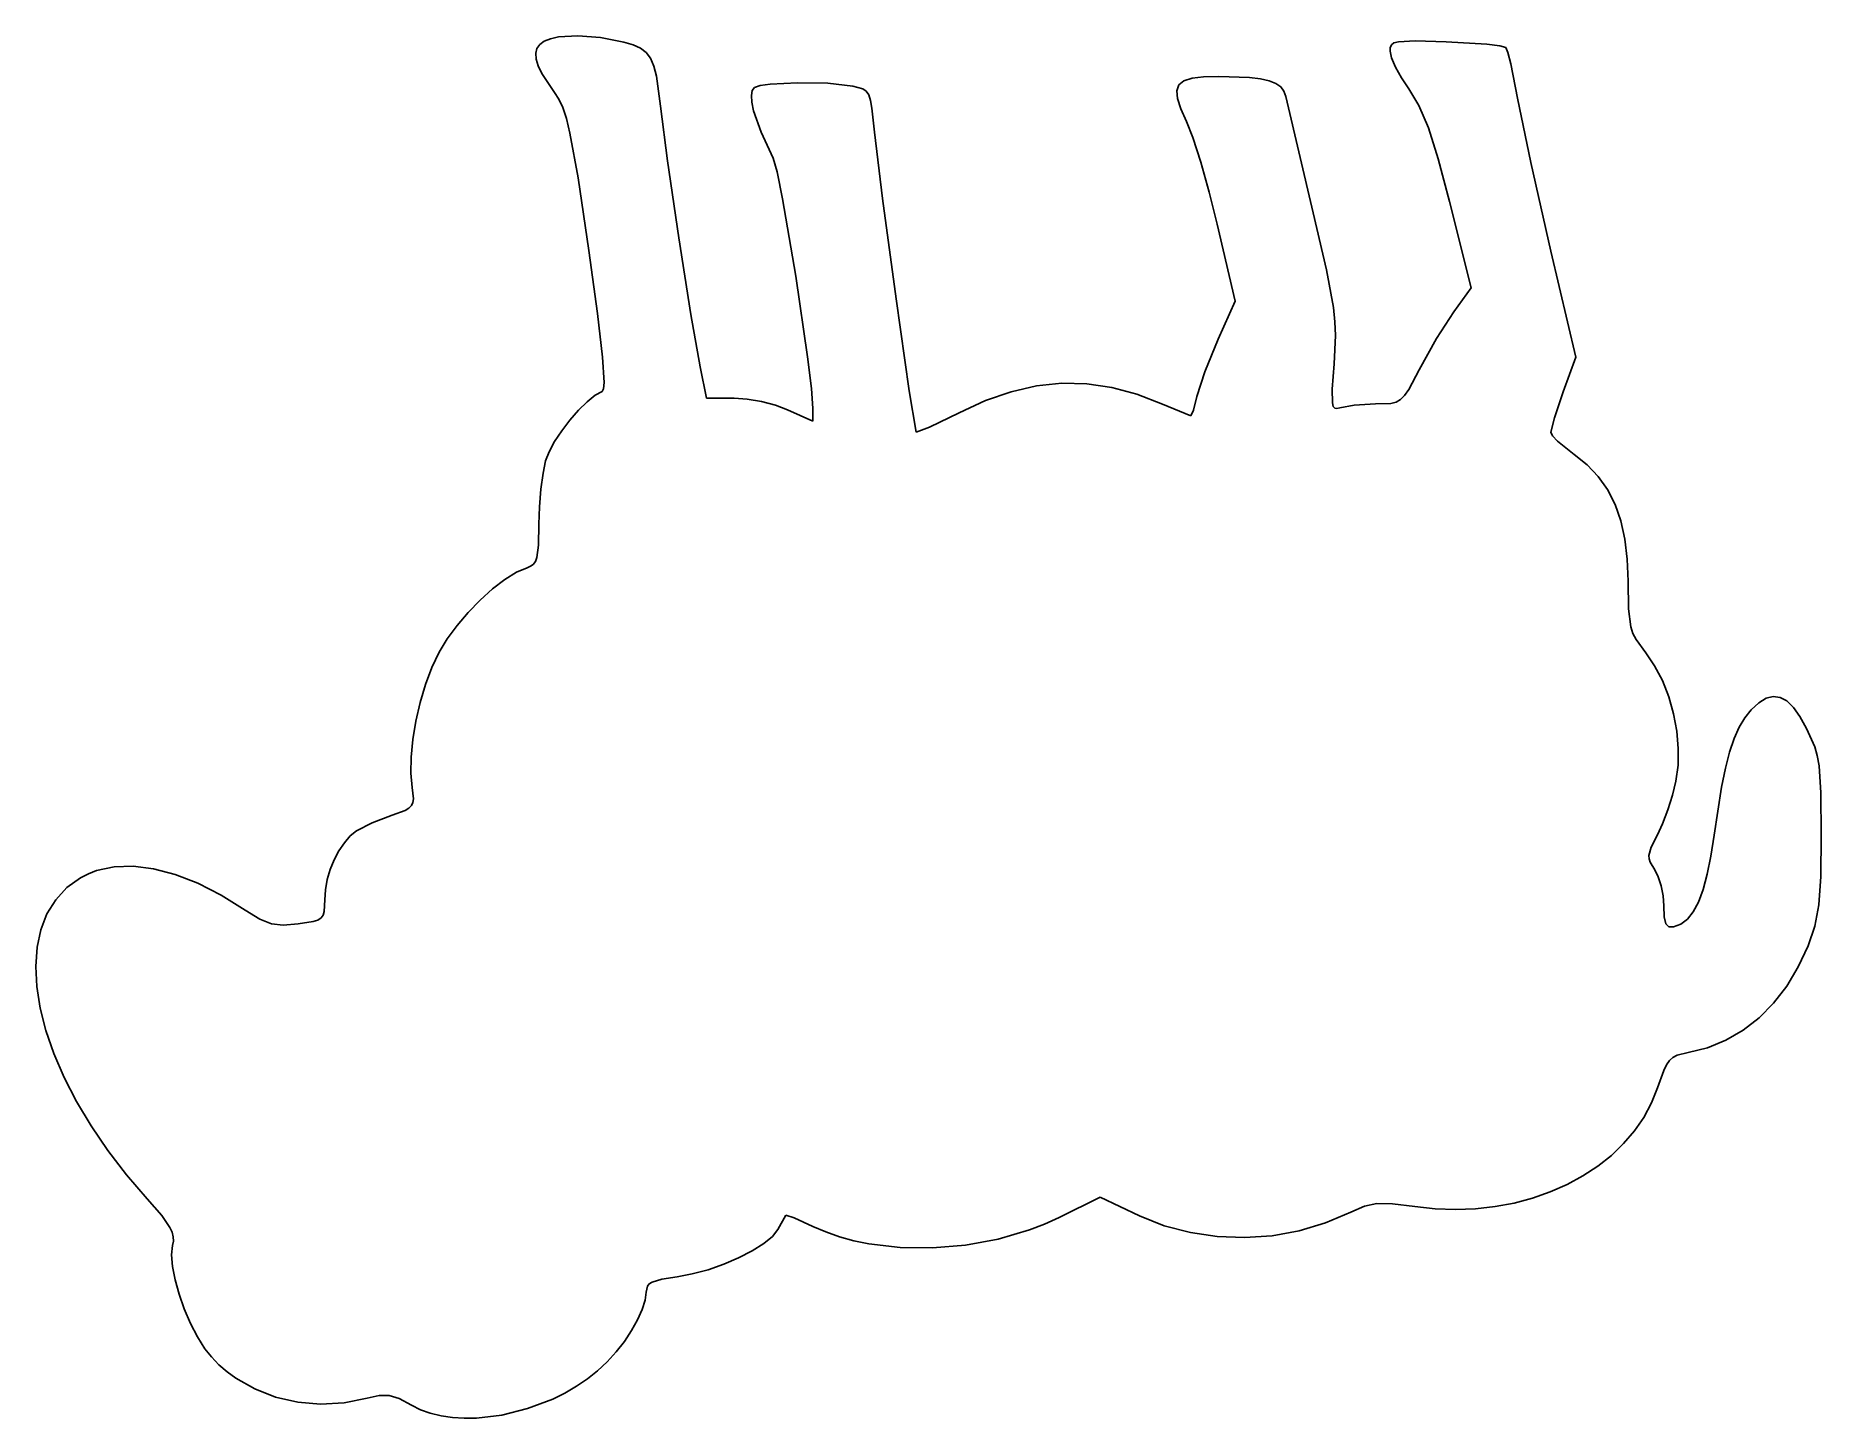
# Model space of a CAD drawing. Extents: x 9 to 309, y 13 to 245.
import ezdxf

# ---------------------------------------------------------------- set-up
doc = ezdxf.new("R2010")
doc.units = 0

msp = doc.modelspace()

# ---------------------------------------------------------------- linework, layer by layer
at = {"layer": 'Image'}
for p, q in [((92.74364, 242.728036), (93.223485, 243.399913)), ((93.223485, 243.399913), (93.97651, 243.938609)), ((93.97651, 243.938609), (95.028058, 244.35594)), ((95.028058, 244.35594), (96.355187, 244.647722)), ((96.355187, 244.647722), (99.640168, 244.856787)), ((99.640168, 244.856787), (103.439419, 244.570097)), ((103.439419, 244.570097), (107.36091, 243.791949)), ((107.36091, 243.791949), (107.361, 243.792)), ((107.361, 243.792), (108.901712, 243.322295)), ((108.901712, 243.322295), (110.127004, 242.767753)), ((236.134781, 242.849382), (236.326728, 243.307474)), ((236.326728, 243.307474), (236.754285, 243.635397)), ((236.754285, 243.635397), (237.505525, 243.848111)), ((237.505525, 243.848111), (240.331344, 243.987763)), ((240.331344, 243.987763), (245.50877, 243.84612)), ((245.50877, 243.84612), (252.337584, 243.423816)), ((252.337584, 243.423816), (254.552736, 243.15716)), ((254.552736, 243.15716), (255.52997, 242.89511)), ((92.539167, 241.91214), (92.74364, 242.728036)), ((92.612254, 240.941389), (92.539167, 241.91214)), ((92.965092, 239.804946), (92.612254, 240.941389)), ((110.127004, 242.767753), (111.084275, 242.045172)), ((111.084275, 242.045172), (111.820924, 241.07135)), ((111.820924, 241.07135), (112.38435, 239.763084)), ((236.09037, 242.24616), (236.134781, 242.849382)), ((236.340447, 241.145151), (236.09037, 242.24616)), ((237.02135, 239.586264), (236.340447, 241.145151)), ((255.52997, 242.89511), (255.873626, 242.037398)), ((255.873626, 242.037398), (256.363754, 240.14889)), ((256.363754, 240.14889), (257.52198, 234.39511)), ((93.599873, 238.491975), (92.965092, 239.804946)), ((95.72402, 235.293099), (93.599873, 238.491975)), ((112.38435, 239.763084), (112.821954, 238.037172)), ((112.821954, 238.037172), (113.50929, 232.9996)), ((200.608746, 236.59371), (201.454159, 237.274676)), ((201.454159, 237.274676), (202.831215, 237.703824)), ((202.831215, 237.703824), (204.772107, 237.925973)), ((204.772107, 237.925973), (207.30903, 237.98594)), ((207.30903, 237.98594), (212.453528, 237.818741)), ((212.453528, 237.818741), (214.332677, 237.600047)), ((214.332677, 237.600047), (215.808497, 237.273773)), ((215.808497, 237.273773), (216.92504, 236.826779)), ((238.029088, 237.776927), (237.02135, 239.586264)), ((239.25967, 235.92457), (238.029088, 237.776927)), ((96.444508, 234.18427), (95.72402, 235.293099)), ((97.087689, 232.80088), (96.444508, 234.18427)), ((128.783565, 234.820109), (128.933801, 235.661284)), ((128.863134, 233.669219), (128.783565, 234.820109)), ((128.933801, 235.661284), (129.32151, 236.16354)), ((129.32151, 236.16354), (130.28183, 236.480577)), ((130.28183, 236.480577), (131.923512, 236.720805)), ((131.923512, 236.720805), (136.518729, 236.960281)), ((136.518729, 236.960281), (141.642686, 236.860864)), ((141.642686, 236.860864), (145.83091, 236.40145)), ((145.83091, 236.40145), (147.536486, 235.922215)), ((147.536486, 235.922215), (148.093423, 235.525456)), ((148.093423, 235.525456), (148.50527, 234.91331)), ((148.50527, 234.91331), (148.811137, 234.002806)), ((200.262783, 235.616108), (200.608746, 236.59371)), ((200.384077, 234.297051), (200.262783, 235.616108)), ((200.940434, 232.591721), (200.384077, 234.297051)), ((216.92504, 236.826779), (217.726358, 236.245928)), ((217.726358, 236.245928), (218.256504, 235.518081)), ((218.256504, 235.518081), (218.55953, 234.6301)), ((218.55953, 234.6301), (223.1804, 215.1062)), ((240.953608, 233.121393), (239.25967, 235.92457)), ((257.52198, 234.39511), (259.735216, 223.581233)), ((97.692153, 230.9654), (97.087689, 232.80088)), ((113.50929, 232.9996), (114.690425, 223.858495)), ((129.164838, 232.237816), (128.863134, 233.669219)), ((130.403971, 228.650285), (129.164838, 232.237816)), ((148.811137, 234.002806), (149.050131, 232.710975)), ((149.050131, 232.710975), (149.48394, 228.65145)), ((201.89966, 230.4553), (200.940434, 232.591721)), ((242.533109, 229.376283), (240.953608, 233.121393)), ((98.296488, 228.500299), (97.692153, 230.9654)), ((99.659129, 220.971118), (98.296488, 228.500299)), ((132.43961, 224.29114), (130.403971, 228.650285)), ((149.48394, 228.65145), (150.825489, 217.523508)), ((202.956771, 227.753054), (201.89966, 230.4553)), ((244.182162, 224.17964), (242.533109, 229.376283)), ((204.2792, 223.59781), (202.956771, 227.753054)), ((114.690425, 223.858495), (116.593035, 210.892437)), ((133.106341, 221.986884), (132.43961, 224.29114)), ((205.698124, 218.555961), (204.2792, 223.59781)), ((246.08476, 217.02187), (244.182162, 224.17964)), ((259.735216, 223.581233), (263.10553, 208.66931)), ((101.48433, 208.793099), (99.659129, 220.971118)), ((134.038567, 217.458751), (133.106341, 221.986884)), ((136.262583, 204.492579), (134.038567, 217.458751)), ((150.825489, 217.523508), (153.098783, 200.673038)), ((207.04472, 213.1939), (205.698124, 218.555961)), ((249.74055, 202.49427), (246.08476, 217.02187)), ((210.0851, 200.2645), (207.04472, 213.1939)), ((223.1804, 215.1062), (225.405185, 205.521669)), ((116.593035, 210.892437), (118.617603, 198.042461)), ((102.94675, 198.183827), (101.48433, 208.793099)), ((263.10553, 208.66931), (267.29982, 190.83901)), ((138.237812, 190.916062), (136.262583, 204.492579)), ((225.405185, 205.521669), (226.575272, 199.228325)), ((246.82095, 198.49694), (249.74055, 202.49427)), ((103.789443, 190.876494), (102.94675, 198.183827)), ((118.617603, 198.042461), (120.16461, 189.2496)), ((153.098783, 200.673038), (155.314854, 185.216873)), ((207.20772, 193.88203), (210.0851, 200.2645)), ((226.575272, 199.228325), (226.838042, 196.786255)), ((243.901265, 193.984764), (246.82095, 198.49694)), ((226.838042, 196.786255), (226.925022, 194.531469)), ((204.970115, 188.419731), (207.20772, 193.88203)), ((226.925022, 194.531469), (226.68879, 189.7364)), ((240.98146, 188.74961), (243.901265, 193.984764)), ((104.037667, 186.602963), (103.789443, 190.876494)), ((120.16461, 189.2496), (121.23221, 183.9996)), ((138.859055, 185.624999), (138.237812, 190.916062)), ((226.68879, 189.7364), (226.385672, 185.516937)), ((267.29982, 190.83901), (265.19512, 185.06667)), ((103.946746, 185.520081), (104.037667, 186.602963)), ((172.447697, 185.064441), (176.710919, 186.033387)), ((176.710919, 186.033387), (180.927175, 186.47397)), ((180.927175, 186.47397), (185.124165, 186.387355)), ((185.124165, 186.387355), (189.329591, 185.774709)), ((203.63092, 184.24957), (204.970115, 188.419731)), ((239.231246, 185.451758), (240.98146, 188.74961)), ((99.754401, 181.9354), (101.202817, 183.368628)), ((101.202817, 183.368628), (102.553646, 184.458591)), ((102.553646, 184.458591), (103.71668, 185.095099)), ((103.71668, 185.095099), (103.946746, 185.520081)), ((121.23221, 183.9996), (125.91131, 183.9776)), ((125.91131, 183.9776), (128.063466, 183.816842)), ((128.063466, 183.816842), (130.46436, 183.395394)), ((130.46436, 183.395394), (132.821004, 182.777271)), ((139.09041, 182.25264), (138.859055, 185.624999)), ((155.314854, 185.216873), (156.48474, 178.27185)), ((163.66955, 181.5368), (168.109807, 183.565967)), ((168.109807, 183.565967), (172.447697, 185.064441)), ((189.329591, 185.774709), (193.571152, 184.637195)), ((193.571152, 184.637195), (197.87655, 182.97598)), ((203.050761, 181.954257), (203.63092, 184.24957)), ((226.385672, 185.516937), (226.403309, 183.191425)), ((226.403309, 183.191425), (226.550997, 182.59496)), ((233.65776, 182.99961), (236.233611, 183.098243)), ((236.233611, 183.098243), (237.127738, 183.319312)), ((237.127738, 183.319312), (237.870035, 183.741798)), ((237.870035, 183.741798), (238.543529, 184.430884)), ((238.543529, 184.430884), (239.231246, 185.451758)), ((265.19512, 185.06667), (263.708674, 180.692866)), ((96.925625, 178.479919), (98.298601, 180.2691)), ((98.298601, 180.2691), (99.754401, 181.9354)), ((132.821004, 182.777271), (134.84041, 182.02649)), ((134.84041, 182.02649), (139.09041, 180.09734)), ((139.09041, 180.09734), (139.09041, 182.25264)), ((158.704172, 179.122037), (163.66955, 181.5368)), ((197.87655, 182.97598), (202.63807, 180.99957)), ((202.63807, 180.99957), (203.050761, 181.954257)), ((226.550997, 182.59496), (226.801179, 182.299253)), ((226.801179, 182.299253), (227.161288, 182.246728)), ((227.161288, 182.246728), (227.63876, 182.37981)), ((227.63876, 182.37981), (230.073104, 182.817544)), ((230.073104, 182.817544), (233.65776, 182.99961)), ((263.708674, 180.692866), (263.09042, 178.28299)), ((95.725677, 176.678047), (96.925625, 178.479919)), ((156.48474, 178.27185), (158.704172, 179.122037)), ((263.09042, 178.28299), (263.403432, 177.673393)), ((263.403432, 177.673393), (264.255694, 176.761205)), ((94.20569, 173.476999), (94.788964, 174.973677)), ((94.788964, 174.973677), (95.725677, 176.678047)), ((264.255694, 176.761205), (267.05731, 174.5226)), ((267.05731, 174.5226), (269.223253, 172.79854)), ((93.42417, 168.70487), (93.776493, 171.405305)), ((93.776493, 171.405305), (94.20569, 173.476999)), ((269.223253, 172.79854), (271.081013, 170.835298)), ((93.185158, 165.725475), (93.42417, 168.70487)), ((271.081013, 170.835298), (272.636567, 168.618799)), ((272.636567, 168.618799), (273.895891, 166.134963)), ((93.09589, 162.816899), (93.185158, 165.725475)), ((273.895891, 166.134963), (274.864962, 163.369712)), ((93.024554, 159.30703), (93.09589, 162.816899)), ((274.864962, 163.369712), (275.549756, 160.30897)), ((92.742793, 157.192545), (93.024554, 159.30703)), ((275.549756, 160.30897), (275.95625, 156.938659)), ((91.679463, 155.736017), (92.138085, 156.061492)), ((92.138085, 156.061492), (92.487839, 156.529837)), ((92.487839, 156.529837), (92.742793, 157.192545)), ((275.95625, 156.938659), (276.09042, 153.2447)), ((85.300298, 151.933218), (87.35947, 153.512515)), ((87.35947, 153.512515), (89.318844, 154.727902)), ((89.318844, 154.727902), (91.09791, 155.501919)), ((91.09791, 155.501919), (91.679463, 155.736017)), ((276.09042, 153.2447), (276.166229, 148.566134)), ((81.204598, 147.992724), (83.221838, 150.067468)), ((83.221838, 150.067468), (85.300298, 151.933218)), ((79.329091, 145.786446), (81.204598, 147.992724)), ((276.166229, 148.566134), (276.539285, 145.590598)), ((77.675825, 143.526091), (79.329091, 145.786446)), ((276.539285, 145.590598), (276.905545, 144.463527)), ((276.905545, 144.463527), (277.428034, 143.428687)), ((75.110579, 138.715178), (76.32531, 141.289119)), ((76.32531, 141.289119), (77.675825, 143.526091)), ((277.428034, 143.428687), (279.05092, 141.191)), ((279.05092, 141.191), (280.556588, 139.012115)), ((74.039874, 135.863661), (75.110579, 138.715178)), ((280.556588, 139.012115), (281.849315, 136.532009)), ((73.133407, 132.835414), (74.039874, 135.863661)), ((281.849315, 136.532009), (282.910986, 133.827712)), ((72.411393, 129.731282), (73.133407, 132.835414)), ((282.910986, 133.827712), (283.723485, 130.976253)), ((296.77457, 131.6038), (298.065995, 132.809811)), ((298.065995, 132.809811), (299.299169, 133.567708)), ((299.299169, 133.567708), (300.485082, 133.873828)), ((300.485082, 133.873828), (301.634725, 133.724509)), ((301.634725, 133.724509), (302.759089, 133.116088)), ((302.759089, 133.116088), (303.869166, 132.044903)), ((303.869166, 132.044903), (304.975946, 130.507291)), ((71.894042, 126.65211), (72.411393, 129.731282)), ((283.723485, 130.976253), (284.268695, 128.054662)), ((294.762877, 128.692366), (295.711511, 130.277893)), ((295.711511, 130.277893), (296.77457, 131.6038)), ((304.975946, 130.507291), (306.09042, 128.49959)), ((71.60157, 123.698746), (71.894042, 126.65211)), ((284.268695, 128.054662), (284.5285, 125.13997)), ((293.142434, 124.518325), (293.912056, 126.791187)), ((293.912056, 126.791187), (294.762877, 128.692366)), ((306.09042, 128.49959), (307.445967, 125.42952)), ((71.554188, 120.972033), (71.60157, 123.698746)), ((284.5285, 125.13997), (284.484784, 122.309206)), ((292.437397, 121.817747), (293.142434, 124.518325)), ((307.445967, 125.42952), (307.884929, 123.931156)), ((307.884929, 123.931156), (308.193466, 122.247024)), ((71.77211, 118.572819), (71.554188, 120.972033)), ((284.484784, 122.309206), (284.11943, 119.6394)), ((291.780334, 118.633422), (292.437397, 121.817747)), ((308.193466, 122.247024), (308.505622, 117.690811)), ((71.982797, 116.687894), (71.77211, 118.572819)), ((283.534909, 117.2871), (282.75734, 114.80309)), ((284.11943, 119.6394), (283.534909, 117.2871)), ((290.54367, 110.5894), (291.780334, 118.633422)), ((308.505622, 117.690811), (308.55514, 110.49959)), ((68.45254, 113.962479), (70.58259, 114.743233)), ((70.58259, 114.743233), (71.241457, 115.113909)), ((71.241457, 115.113909), (71.672816, 115.531535)), ((71.672816, 115.531535), (71.909114, 116.041176)), ((71.909114, 116.041176), (71.982797, 116.687894)), ((282.75734, 114.80309), (281.888136, 112.48321)), ((61.378853, 110.43789), (62.42644, 111.289319)), ((62.42644, 111.289319), (65.089195, 112.654924)), ((65.089195, 112.654924), (68.45254, 113.962479)), ((281.888136, 112.48321), (281.02871, 110.6233)), ((59.48555, 107.957565), (60.390268, 109.309357)), ((60.390268, 109.309357), (61.378853, 110.43789)), ((279.99755, 108.556997), (279.597636, 107.154796)), ((281.02871, 110.6233), (279.99755, 108.556997)), ((290.010777, 107.053013), (290.54367, 110.5894)), ((308.55514, 110.49959), (308.455114, 103.625509)), ((18.74439, 104.616217), (21.693613, 105.258506)), ((21.693613, 105.258506), (24.901881, 105.361339)), ((24.901881, 105.361339), (28.338421, 104.93076)), ((58.027182, 104.799586), (58.689566, 106.436359)), ((58.689566, 106.436359), (59.48555, 107.957565)), ((279.597636, 107.154796), (279.62449, 106.576962)), ((279.62449, 106.576962), (279.797267, 106.014227)), ((279.797267, 106.014227), (280.56474, 104.73282)), ((289.402712, 104.012225), (290.010777, 107.053013)), ((13.770931, 101.758668), (16.08499, 103.428429)), ((16.08499, 103.428429), (17.376539, 104.090888)), ((17.376539, 104.090888), (18.74439, 104.616217)), ((28.338421, 104.93076), (31.972457, 103.972814)), ((31.972457, 103.972814), (35.773214, 102.493544)), ((35.773214, 102.493544), (39.709917, 100.498994)), ((57.202678, 101.39472), (57.523264, 103.101091)), ((57.523264, 103.101091), (58.027182, 104.799586)), ((280.56474, 104.73282), (281.157131, 103.583206)), ((281.157131, 103.583206), (281.64225, 102.063279)), ((281.64225, 102.063279), (281.970034, 100.370865)), ((288.711594, 101.449202), (289.402712, 104.012225)), ((308.455114, 103.625509), (308.124946, 98.871415)), ((10.427409, 97.358038), (11.887095, 99.725456)), ((11.887095, 99.725456), (13.770931, 101.758668)), ((39.709917, 100.498994), (43.75179, 97.995209)), ((56.998634, 97.769871), (57.09029, 99.734319)), ((57.09029, 99.734319), (57.202678, 101.39472)), ((281.970034, 100.370865), (282.09042, 98.70379)), ((287.048683, 97.685105), (287.929544, 99.346107)), ((287.929544, 99.346107), (288.711594, 101.449202)), ((9.385803, 94.685657), (10.427409, 97.358038)), ((43.75179, 97.995209), (46.186329, 96.478339)), ((46.186329, 96.478339), (48.145348, 95.669773)), ((52.6084, 95.657059), (55.134613, 96.074134)), ((55.134613, 96.074134), (55.928495, 96.326077)), ((55.928495, 96.326077), (56.472383, 96.664107)), ((56.472383, 96.664107), (56.81339, 97.131084)), ((56.81339, 97.131084), (56.998634, 97.769871)), ((282.09042, 98.70379), (282.164947, 96.835383)), ((282.164947, 96.835383), (282.42616, 95.70541)), ((284.95901, 95.618037), (286.061131, 96.448361)), ((286.061131, 96.448361), (287.048683, 97.685105)), ((308.124946, 98.871415), (307.45245, 95.306409)), ((8.756204, 91.737559), (9.385803, 94.685657)), ((48.145348, 95.669773), (50.12174, 95.439388)), ((50.12174, 95.439388), (52.6084, 95.657059)), ((282.42616, 95.70541), (282.930508, 95.192755)), ((282.930508, 95.192755), (283.73444, 95.1763)), ((283.73444, 95.1763), (284.95901, 95.618037)), ((307.45245, 95.306409), (306.32544, 91.99959)), ((8.532542, 88.542988), (8.756204, 91.737559)), ((306.32544, 91.99959), (304.69063, 88.453169)), ((8.708744, 85.131188), (8.532542, 88.542988)), ((304.69063, 88.453169), (302.75863, 85.239512)), ((9.27874, 81.531404), (8.708744, 85.131188)), ((302.75863, 85.239512), (300.552064, 82.378762)), ((10.236458, 77.77288), (9.27874, 81.531404)), ((300.552064, 82.378762), (298.093554, 79.891065)), ((298.093554, 79.891065), (295.405723, 77.796565)), ((11.575826, 73.884861), (10.236458, 77.77288)), ((292.511195, 76.115406), (289.432593, 74.867733)), ((295.405723, 77.796565), (292.511195, 76.115406)), ((13.290773, 69.89659), (11.575826, 73.884861)), ((282.561024, 72.012473), (282.087896, 71.043359)), ((283.061443, 72.730201), (282.561024, 72.012473)), ((283.631978, 73.245866), (283.061443, 72.730201)), ((284.315455, 73.608788), (283.631978, 73.245866)), ((286.19254, 74.07369), (284.315455, 73.608788)), ((289.432593, 74.867733), (286.19254, 74.07369)), ((15.375228, 65.837313), (13.290773, 69.89659)), ((282.087896, 71.043359), (281.05221, 68.15369)), ((281.05221, 68.15369), (280.045963, 65.598158)), ((17.823118, 61.736274), (15.375228, 65.837313)), ((278.746769, 63.174163), (277.173317, 60.890862)), ((280.045963, 65.598158), (278.746769, 63.174163)), ((20.628373, 57.622718), (17.823118, 61.736274)), ((277.173317, 60.890862), (275.344299, 58.757407)), ((23.784921, 53.525888), (20.628373, 57.622718)), ((275.344299, 58.757407), (273.278404, 56.782955)), ((270.994322, 54.976658), (268.510745, 53.347673)), ((273.278404, 56.782955), (270.994322, 54.976658)), ((27.28669, 49.475029), (23.784921, 53.525888)), ((265.846361, 51.905153), (263.019862, 50.658252)), ((268.510745, 53.347673), (265.846361, 51.905153)), ((29.699288, 46.702535), (27.28669, 49.475029)), ((187.3603, 49.768149), (180.47531, 46.368239)), ((193.97531, 46.649179), (187.3603, 49.768149)), ((231.776856, 48.248577), (229.49291, 47.254921)), ((233.896495, 48.695976), (231.776856, 48.248577)), ((236.507392, 48.653189), (233.896495, 48.695976)), ((240.26511, 48.17629), (236.507392, 48.653189)), ((243.703092, 47.797524), (240.26511, 48.17629)), ((253.754573, 48.182817), (250.466514, 47.809941)), ((256.955278, 48.78793), (253.754573, 48.182817)), ((260.049937, 49.616127), (256.955278, 48.78793)), ((263.019862, 50.658252), (260.049937, 49.616127)), ((31.093505, 44.69021), (29.699288, 46.702535)), ((134.55224, 46.742679), (133.23147, 44.325889)), ((135.976423, 46.291452), (134.55224, 46.742679)), ((139.13231, 44.865209), (135.976423, 46.291452)), ((178.042496, 45.259339), (175.513711, 44.28301)), ((180.47531, 46.368239), (178.042496, 45.259339)), ((198.163367, 44.981657), (193.97531, 46.649179)), ((225.243723, 45.443505), (220.813774, 44.125848)), ((229.49291, 47.254921), (225.243723, 45.443505)), ((247.10979, 47.678459), (243.703092, 47.797524)), ((250.466514, 47.809941), (247.10979, 47.678459)), ((31.464113, 43.866953), (31.093505, 44.69021)), ((31.646597, 43.111147), (31.464113, 43.866953)), ((31.53582, 41.638439), (31.663113, 42.381931)), ((31.663113, 42.381931), (31.646597, 43.111147)), ((132.335321, 43.181187), (130.861846, 41.972996)), ((133.23147, 44.325889), (132.335321, 43.181187)), ((141.29871, 43.923514), (139.13231, 44.865209)), ((143.596603, 43.12266), (141.29871, 43.923514)), ((146.009742, 42.462056), (143.596603, 43.12266)), ((148.521879, 41.941112), (146.009742, 42.462056)), ((170.233216, 42.73043), (164.763806, 41.715225)), ((175.513711, 44.28301), (170.233216, 42.73043)), ((202.549652, 43.814358), (198.163367, 44.981657)), ((207.071001, 43.146205), (202.549652, 43.814358)), ((211.664248, 42.976121), (207.071001, 43.146205)), ((216.266227, 43.303028), (211.664248, 42.976121)), ((220.813774, 44.125848), (216.266227, 43.303028)), ((31.373983, 40.086816), (31.53582, 41.638439)), ((31.523756, 38.133225), (31.373983, 40.086816)), ((126.643149, 39.581829), (124.128041, 38.506692)), ((128.926103, 40.755237), (126.643149, 39.581829)), ((130.861846, 41.972996), (128.926103, 40.755237)), ((153.778158, 41.315841), (148.521879, 41.941112)), ((159.23546, 41.24212), (153.778158, 41.315841)), ((164.763806, 41.715225), (159.23546, 41.24212)), ((31.949537, 35.891066), (31.523756, 38.133225)), ((116.34037, 36.410099), (113.719183, 35.9964)), ((118.861594, 36.866907), (116.34037, 36.410099)), ((121.495837, 37.583744), (118.861594, 36.866907)), ((124.128041, 38.506692), (121.495837, 37.583744)), ((32.615725, 33.473743), (31.949537, 35.891066)), ((33.48672, 30.994656), (32.615725, 33.473743)), ((111.09037, 33.830899), (110.919041, 32.456764)), ((111.310391, 34.813019), (111.09037, 33.830899)), ((111.625956, 35.186556), (111.310391, 34.813019)), ((112.114593, 35.499447), (111.625956, 35.186556)), ((113.719183, 35.9964), (112.114593, 35.499447)), ((34.526919, 28.567209), (33.48672, 30.994656)), ((110.430312, 30.88016), (109.662069, 29.162629)), ((110.919041, 32.456764), (110.430312, 30.88016)), ((35.700723, 26.304802), (34.526919, 28.567209)), ((108.652201, 27.365712), (107.438594, 25.550949)), ((109.662069, 29.162629), (108.652201, 27.365712)), ((36.97253, 24.320839), (35.700723, 26.304802)), ((38.086003, 22.925163), (36.97253, 24.320839)), ((107.438594, 25.550949), (106.059135, 23.779882)), ((39.324673, 21.632354), (38.086003, 22.925163)), ((40.678603, 20.445435), (39.324673, 21.632354)), ((104.551711, 22.114052), (102.95421, 20.614999)), ((106.059135, 23.779882), (104.551711, 22.114052)), ((42.137857, 19.367428), (40.678603, 20.445435)), ((45.332586, 17.550234), (42.137857, 19.367428)), ((101.223784, 19.247598), (99.375081, 17.998064)), ((102.95421, 20.614999), (101.223784, 19.247598)), ((48.829368, 16.20495), (45.332586, 17.550234)), ((52.548707, 15.355749), (48.829368, 16.20495)), ((56.41111, 15.026806), (52.548707, 15.355749)), ((60.337082, 15.242298), (56.41111, 15.026806)), ((64.24713, 16.026399), (60.337082, 15.242298)), ((66.268356, 16.469007), (64.24713, 16.026399)), ((67.919623, 16.458949), (66.268356, 16.469007)), ((69.584738, 15.934346), (67.919623, 16.458949)), ((71.64751, 14.833319), (69.584738, 15.934346)), ((95.398368, 15.866547), (91.17512, 14.248342)), ((97.426982, 16.869885), (95.398368, 15.866547)), ((99.375081, 17.998064), (97.426982, 16.869885)), ((73.169588, 14.066588), (71.64751, 14.833319)), ((74.837723, 13.46654), (73.169588, 14.066588)), ((76.633033, 13.02969), (74.837723, 13.46654)), ((78.536638, 12.752548), (76.633033, 13.02969)), ((80.529656, 12.63163), (78.536638, 12.752548)), ((82.593207, 12.663448), (80.529656, 12.63163)), ((86.856384, 13.171344), (82.593207, 12.663448)), ((91.17512, 14.248342), (86.856384, 13.171344))]:
    msp.add_line(p, q, dxfattribs=at)

doc.saveas('drawing.dxf')
